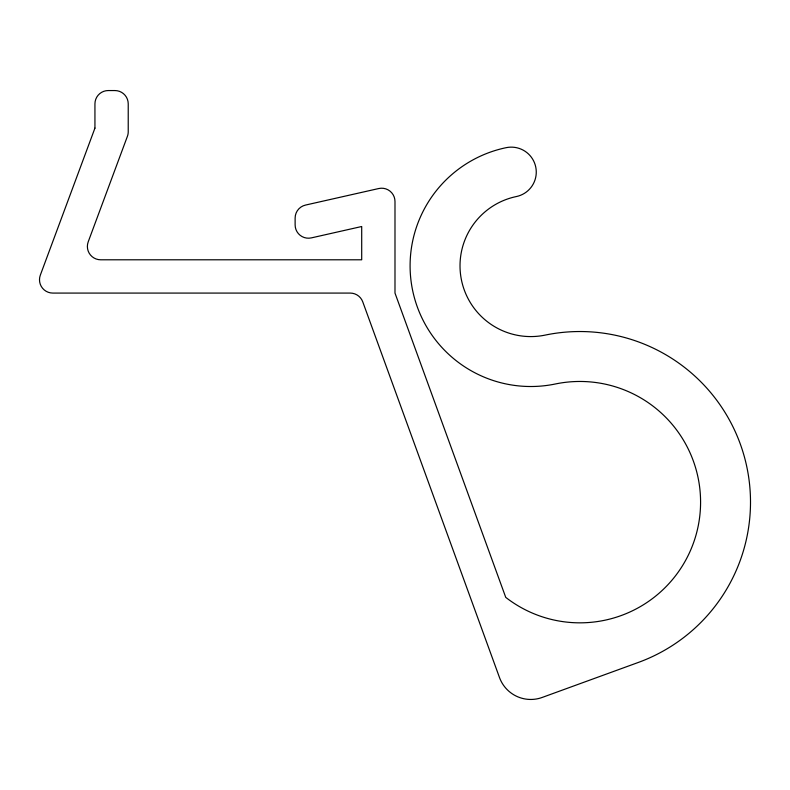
<?xml version="1.0" encoding="UTF-8"?>
<svg xmlns="http://www.w3.org/2000/svg" width="790" height="790" viewBox="0 0 790 790"><rect width="100%" height="100%" fill="white"/><g stroke="black" fill="none" stroke-linecap="round" stroke-linejoin="round"><path stroke-width="1.19" d="M94.938 128.128L40.33 275.127A13.312 13.312 0 0 0 52.812 293.08L350.247 293.08A13.312 13.312 0 0 1 362.758 301.839L499.497 677.553A33.289 33.289 0 0 0 542.167 697.452L638.251 662.474A170.62 170.62 0 0 0 744.002 455.494A170.62 170.62 0 0 0 545.179 335.098A70.754 70.754 0 0 1 461.498 280.223A70.754 70.754 0 0 1 516.384 196.542A24.964 24.964 0 0 0 535.748 167.026A24.964 24.964 0 0 0 506.222 147.661A120.692 120.692 0 0 0 412.617 290.384A120.692 120.692 0 0 0 555.331 383.989A120.692 120.692 0 0 1 697.452 529.468A120.692 120.692 0 0 1 505.738 597.368L394.99 293.08L394.99 201.519A13.312 13.312 0 0 0 378.736 188.534L305.513 205.074A13.312 13.312 0 0 0 295.124 218.06L295.124 224.893A13.312 13.312 0 0 0 311.379 237.879L361.702 226.513L361.702 259.791L100.686 259.791A13.312 13.312 0 0 1 88.203 241.849L127.397 136.354A13.312 13.312 0 0 0 128.227 131.723L128.227 103.865A13.312 13.312 0 0 0 114.915 90.554L108.26 90.554A13.312 13.312 0 0 0 94.938 103.865L94.938 128.128"/></g></svg>
